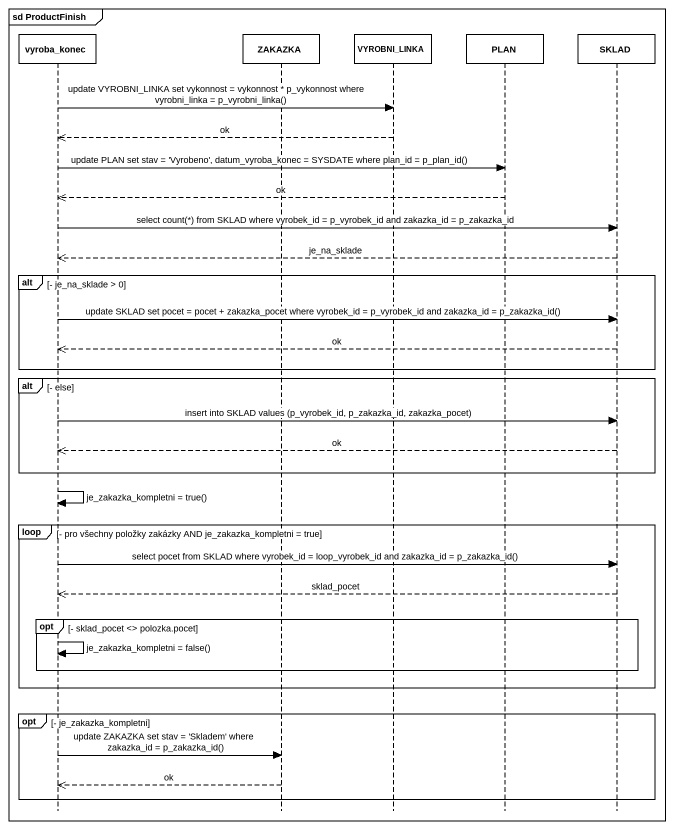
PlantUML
@startuml
mainframe sd ProductFinish
hide footbox
participant vyroba_konec
participant ZAKAZKA
participant VYROBNI_LINKA
participant PLAN
participant SKLAD

vyroba_konec -> VYROBNI_LINKA : update VYROBNI_LINKA set vykonnost = vykonnost * p_vykonnost where vyrobni_linka = p_vyrobni_linka()
VYROBNI_LINKA -->> vyroba_konec : ok
vyroba_konec -> PLAN : update PLAN set stav = 'Vyrobeno', datum_vyroba_konec = SYSDATE where plan_id = p_plan_id()
PLAN -->> vyroba_konec : ok
vyroba_konec -> SKLAD : select count(*) from SKLAD where vyrobek_id = p_vyrobek_id and zakazka_id = p_zakazka_id
SKLAD -->> vyroba_konec : je_na_sklade
alt - je_na_sklade > 0
  vyroba_konec -> SKLAD : update SKLAD set pocet = pocet + zakazka_pocet where vyrobek_id = p_vyrobek_id and zakazka_id = p_zakazka_id()
  SKLAD -->> vyroba_konec : ok
end
alt - else
  vyroba_konec -> SKLAD : insert into SKLAD values (p_vyrobek_id, p_zakazka_id, zakazka_pocet)
  SKLAD -->> vyroba_konec : ok
end
vyroba_konec -> vyroba_konec : je_zakazka_kompletni = true()
loop - pro všechny položky zakázky AND je_zakazka_kompletni = true
  vyroba_konec -> SKLAD : select pocet from SKLAD where vyrobek_id = loop_vyrobek_id and zakazka_id = p_zakazka_id()
  SKLAD -->> vyroba_konec : sklad_pocet
  opt - sklad_pocet <> polozka.pocet
    vyroba_konec -> vyroba_konec : je_zakazka_kompletni = false()
  end
end
opt - je_zakazka_kompletni
  vyroba_konec -> ZAKAZKA : update ZAKAZKA set stav = 'Skladem' where zakazka_id = p_zakazka_id()
  ZAKAZKA -->> vyroba_konec : ok
end
@enduml
